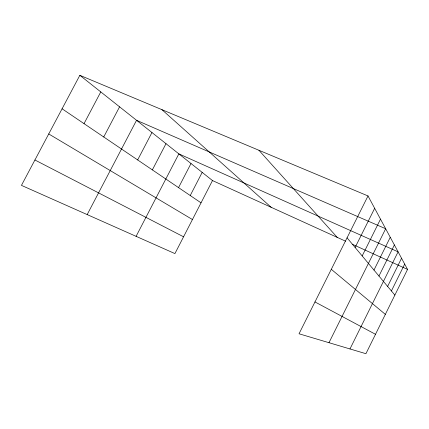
<?xml version="1.0" encoding="UTF-8"?>
<svg xmlns="http://www.w3.org/2000/svg" width="429" height="429" viewBox="0 0 429 429"><rect width="100%" height="100%" fill="white"/><g stroke="black" fill="none" stroke-linecap="round" stroke-linejoin="round"><path stroke-width="0.64" d="M387.618 286.411L401.549 258.263M391.409 290.953L404.686 264.092M368.012 195.946L407.55 269.412L365.921 353.7L299.034 333.783L368.012 195.946L79.848 75.3L21.45 185.376L174.925 253.593L212.489 180.566L79.848 75.3M373.975 270.072L390.261 237.291M378.957 276.035L394.38 244.938M349.973 348.949L398.091 251.834L178.85 153.872L136.095 236.336M362.178 255.936L380.507 219.16M328.979 342.701L385.666 228.748L136.551 120.302L87.184 214.591M355.115 247.469L374.667 208.312M190.24 195.527L202.177 172.383M178.544 187.612L191.002 163.513M152.359 169.895L165.996 143.672M137.655 159.937L151.957 132.529M103.732 136.98L119.578 106.832M84.03 123.643L100.783 91.913M212.489 180.566L345.602 241.195M352.182 244.192L407.55 269.412M34.915 159.99L183.564 236.797M314.966 301.941L375.504 334.293M48.734 133.955L192.444 219.535M62.082 108.789L201.035 202.837M331.295 269.31L385.344 314.371M161.931 109.668L271.182 207.298M258.934 150.279L337.237 237.387M347.056 237.816L394.862 295.093"/></g></svg>
